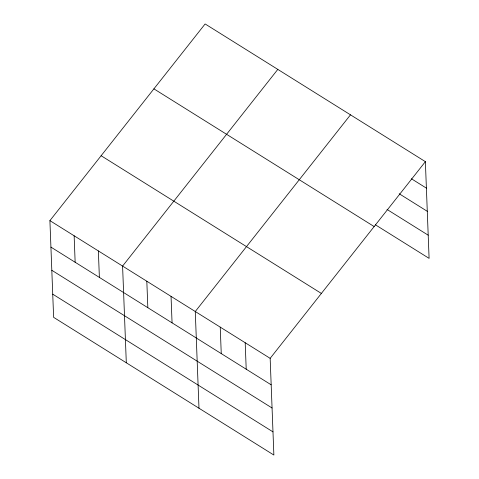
<?xml version="1.0" encoding="UTF-8"?>
<svg xmlns="http://www.w3.org/2000/svg" width="479" height="479" viewBox="0 0 479 479"><rect width="100%" height="100%" fill="white"/><g stroke="black" fill="none" stroke-linecap="round" stroke-linejoin="round"><path stroke-width="0.72" d="M425.376 161.657L270.156 358.34L273.874 455.05L53.624 317.343L49.906 220.633L205.126 23.95L425.376 161.657L429.094 258.367L375.422 224.813M277.808 69.395L122.588 266.079L126.306 362.789M350.49 114.834L195.27 311.518L198.989 408.228M411.419 178.769L426.394 188.133M399.205 193.75L427.286 211.311M387.014 209.437L428.202 235.189M153.903 88.855L374.153 226.561M101.129 155.729L321.379 293.435M49.906 220.633L270.156 358.34M50.924 247.11L271.174 384.817M51.816 270.288L272.066 407.994M52.732 294.166L272.982 431.872M245.194 342.736L246.212 369.213M220.232 327.127L221.25 353.604M171.045 296.375L172.063 322.852M146.819 281.227L147.837 307.704M98.363 250.93L99.381 277.407M74.137 235.782L75.149 262.258"/></g></svg>
